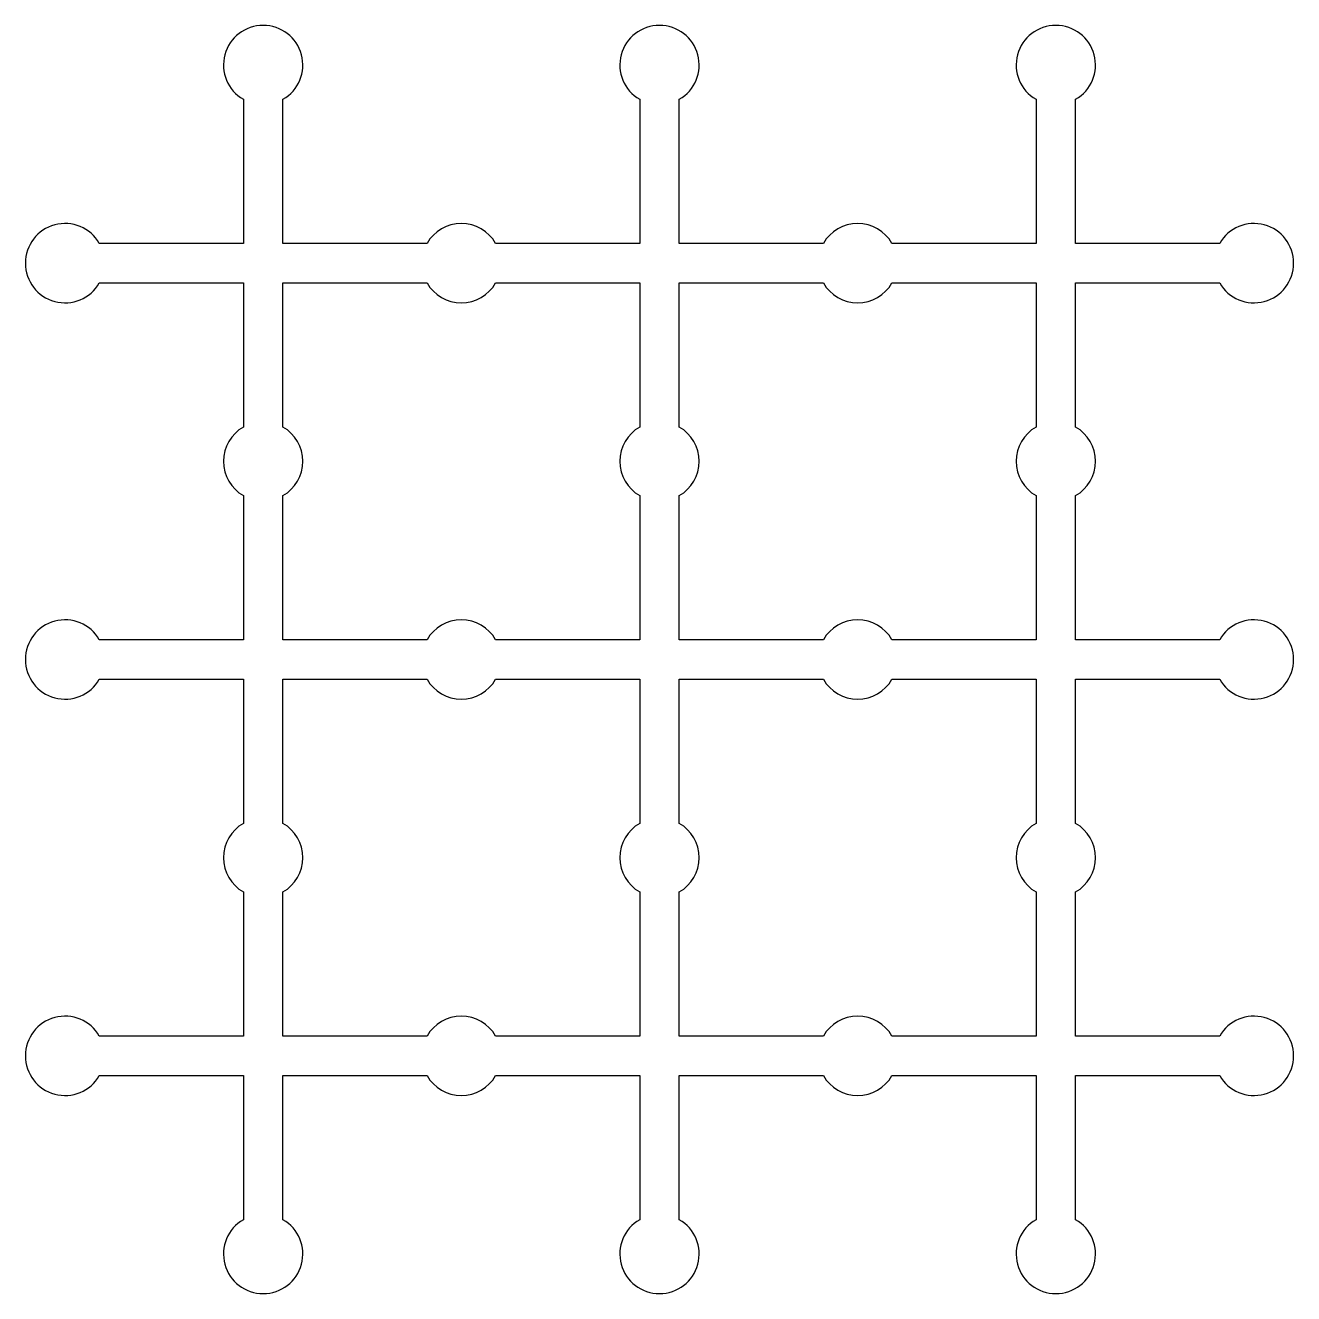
# Model space of a CAD drawing. Header units: metres. Extents: x -1.6 to 1.6, y -1.6 to 1.6.
import ezdxf

# ---------------------------------------------------------------- set-up
doc = ezdxf.new("R2010")
doc.units = ezdxf.units.M

msp = doc.modelspace()

# ---------------------------------------------------------------- linework, layer by layer
for p, q in [((-1.05, 1.4134), (-1.05, 1.05)), ((-0.95, 1.05), (-0.95, 1.4134)), ((-0.05, 1.4134), (-0.05, 1.05)), ((0.05, 1.05), (0.05, 1.4134)), ((0.95, 1.4134), (0.95, 1.05)), ((1.05, 1.05), (1.05, 1.4134)), ((-1.05, 1.05), (-1.4134, 1.05)), ((-0.5866, 1.05), (-0.95, 1.05)), ((-0.05, 1.05), (-0.4134, 1.05)), ((0.4134, 1.05), (0.05, 1.05)), ((0.95, 1.05), (0.5866, 1.05)), ((1.4134, 1.05), (1.05, 1.05)), ((-1.4134, 0.95), (-1.05, 0.95)), ((-1.05, 0.95), (-1.05, 0.5866)), ((-0.95, 0.5866), (-0.95, 0.95)), ((-0.95, 0.95), (-0.5866, 0.95)), ((-0.4134, 0.95), (-0.05, 0.95)), ((-0.05, 0.95), (-0.05, 0.5866)), ((0.05, 0.5866), (0.05, 0.95)), ((0.05, 0.95), (0.4134, 0.95)), ((0.5866, 0.95), (0.95, 0.95)), ((0.95, 0.95), (0.95, 0.5866)), ((1.05, 0.5866), (1.05, 0.95)), ((1.05, 0.95), (1.4134, 0.95)), ((-1.05, 0.4134), (-1.05, 0.05)), ((-0.95, 0.05), (-0.95, 0.4134)), ((-0.05, 0.4134), (-0.05, 0.05)), ((0.05, 0.05), (0.05, 0.4134)), ((0.95, 0.4134), (0.95, 0.05)), ((1.05, 0.05), (1.05, 0.4134)), ((-1.05, 0.05), (-1.4134, 0.05)), ((-0.5866, 0.05), (-0.95, 0.05)), ((-0.05, 0.05), (-0.4134, 0.05)), ((0.4134, 0.05), (0.05, 0.05)), ((0.95, 0.05), (0.5866, 0.05)), ((1.4134, 0.05), (1.05, 0.05)), ((-1.4134, -0.05), (-1.05, -0.05)), ((-1.05, -0.05), (-1.05, -0.4134)), ((-0.95, -0.4134), (-0.95, -0.05)), ((-0.95, -0.05), (-0.5866, -0.05)), ((-0.4134, -0.05), (-0.05, -0.05)), ((-0.05, -0.05), (-0.05, -0.4134)), ((0.05, -0.4134), (0.05, -0.05)), ((0.05, -0.05), (0.4134, -0.05)), ((0.5866, -0.05), (0.95, -0.05)), ((0.95, -0.05), (0.95, -0.4134)), ((1.05, -0.4134), (1.05, -0.05)), ((1.05, -0.05), (1.4134, -0.05)), ((-1.05, -0.5866), (-1.05, -0.95)), ((-0.95, -0.95), (-0.95, -0.5866)), ((-0.05, -0.5866), (-0.05, -0.95)), ((0.05, -0.95), (0.05, -0.5866)), ((0.95, -0.5866), (0.95, -0.95)), ((1.05, -0.95), (1.05, -0.5866)), ((-1.05, -0.95), (-1.4134, -0.95)), ((-0.5866, -0.95), (-0.95, -0.95)), ((-0.05, -0.95), (-0.4134, -0.95)), ((0.4134, -0.95), (0.05, -0.95)), ((0.95, -0.95), (0.5866, -0.95)), ((1.4134, -0.95), (1.05, -0.95)), ((-1.4134, -1.05), (-1.05, -1.05)), ((-1.05, -1.05), (-1.05, -1.4134)), ((-0.95, -1.4134), (-0.95, -1.05)), ((-0.95, -1.05), (-0.5866, -1.05)), ((-0.4134, -1.05), (-0.05, -1.05)), ((-0.05, -1.05), (-0.05, -1.4134)), ((0.05, -1.4134), (0.05, -1.05)), ((0.05, -1.05), (0.4134, -1.05)), ((0.5866, -1.05), (0.95, -1.05)), ((0.95, -1.05), (0.95, -1.4134)), ((1.05, -1.4134), (1.05, -1.05)), ((1.05, -1.05), (1.4134, -1.05))]:
    msp.add_line(p, q)
for centre, start, end in [((1, 1.5), -60, -120), ((-1, 1.5), -60, -120), ((0, 1.5), -60, -120), ((-1.5, 1), 30, -30), ((-0.5, 1), 30, 150), ((0.5, 1), 30, 150), ((1.5, 1), -150, 150), ((-0.5, 1), -150, -30), ((0.5, 1), -150, -30), ((-1, 0.5), 120, -120), ((-1, 0.5), -60, 60), ((0, 0.5), 120, -120), ((0, 0.5), -60, 60), ((1, 0.5), 120, -120), ((1, 0.5), -60, 60), ((-1.5, 0), 30, -30), ((-0.5, 0), 30, 150), ((0.5, 0), 30, 150), ((1.5, 0), -150, 150), ((-0.5, 0), -150, -30), ((0.5, 0), -150, -30), ((-1, -0.5), 120, -120), ((-1, -0.5), -60, 60), ((0, -0.5), 120, -120), ((0, -0.5), -60, 60), ((1, -0.5), 120, -120), ((1, -0.5), -60, 60), ((-1.5, -1), 30, -30), ((-0.5, -1), 30, 150), ((0.5, -1), 30, 150), ((1.5, -1), -150, 150), ((-0.5, -1), -150, -30), ((0.5, -1), -150, -30), ((-1, -1.5), 120, 60), ((0, -1.5), 120, 60), ((1, -1.5), 120, 60)]:
    msp.add_arc(centre, 0.1, start, end)

doc.saveas('drawing.dxf')
